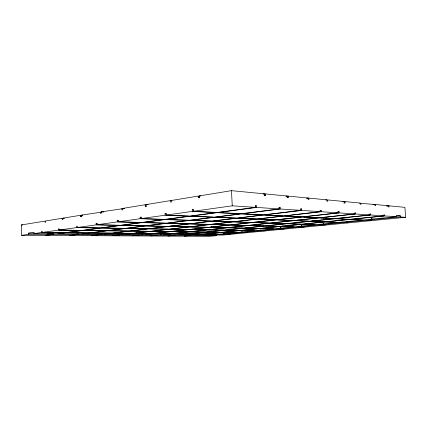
<?xml version="1.0" encoding="UTF-8"?>
<svg xmlns="http://www.w3.org/2000/svg" width="427" height="427" viewBox="0 0 427 427"><rect width="100%" height="100%" fill="white"/><g stroke="black" fill="none" stroke-linecap="round" stroke-linejoin="round"><path stroke-width="0.64" d="M323.639 223.865C323.826 223.609 323.527 224.01 323.677 223.796M280.229 227.853L280.48 228.344L280.656 227.788M242.285 231.664L241.847 232.048L241.591 231.674M224.26 233.398L224.399 233.372M215.913 234.594L215.694 234.941L214.909 234.653M213.228 234.636L214.258 234.93L214.834 234.626M215.144 234.653L214.429 234.663M53.199 233.782L53.45 233.804M207.954 234.636L208.125 234.941L208.195 234.653M77.575 233.825L77.869 234.375L78.045 233.74M122.576 234.183L122.373 234.572L122.085 234.37M207.821 234.61L207.41 235.063M208.856 234.669L208.584 235.015L208.323 234.631M280.368 227.815C280.32 228.397 281.286 227.826 280.502 227.788M260.838 229.929L260.667 230.244L260.427 229.961M93.278 232.485L93.027 232.854L92.755 232.555M93.508 232.491L93.257 232.854L92.99 232.555M113.166 230.34L112.904 230.713L112.611 230.409M136.491 232.939L136.245 233.281L135.957 232.896M136.693 232.945L136.443 233.281L136.277 232.934M141.839 234.188L141.961 234.471L142.239 234.215M142.442 234.193L142.57 234.476L142.682 234.215M347.108 221.389L346.895 221.981L346.655 221.437M173.89 226.043L173.592 226.433L173.255 226.118M173.463 231.199L173.202 231.535L172.908 231.258M173.65 231.199L173.389 231.541L173.095 231.263M174.259 233.339L174.013 233.654L173.736 233.393M174.44 233.339L174.189 233.654L174.019 233.355M175.529 231.226L175.267 231.562L174.958 231.183M176.202 233.355L175.951 233.676L175.662 233.313M192.374 226.475L192.075 226.854L191.744 226.55M192.577 226.481L192.278 226.854L191.947 226.556M195.155 223.492L194.829 223.897L194.472 223.572M210.175 229.47L209.817 229.801M210.351 229.47L210.073 229.806L209.588 229.529M211.749 226.929L211.45 227.292L211.119 227.004M211.936 226.934L211.637 227.297L211.306 227.004M212.102 229.502L211.819 229.838L211.498 229.459M229.785 227.356L229.491 227.703L229.16 227.42M229.961 227.356L229.667 227.708L229.336 227.426M248.413 227.788L248.119 228.125L247.793 227.858M269.042 225.643L268.732 225.99L268.386 225.712M282.968 226.048L282.423 226.374M284.467 226.091L284.158 226.427L283.8 226.054M314.341 220.924L313.989 221.298L313.594 221.005M323.773 217.514L323.394 217.914L322.961 217.599M371.581 218.843L371.778 219.595L371.869 218.859M161.241 234.172L161.449 234.759L161.694 234.188M196.361 234.653L196.1 234.914L195.854 234.636M323.356 223.508L323.554 224.218L323.666 223.518M301.611 226.096C301.601 225.093 301.884 226.838 301.227 226.129M77.047 233.799L77.148 234.161L77.228 233.777M77.746 233.766L77.821 234.167L77.901 233.782M110.588 230.415L110.353 230.676L110.059 230.372M110.823 230.42L110.582 230.681L110.294 230.372M148.66 222.275L148.361 222.579L148.004 222.232M151.532 225.643L150.966 225.712M346.788 221.389L346.868 221.768L346.921 221.394M171.489 226.107L171.216 226.379L170.885 226.064M171.707 226.113L171.435 226.385L171.099 226.07M192.758 223.545L192.465 223.828L192.107 223.508M192.977 223.551L192.684 223.833L192.326 223.513M195.796 220.097L195.481 220.401L195.091 220.06M212.416 234.647L212.118 234.797M231.669 227.506L231.317 227.74L231.055 227.356M100.649 233.756L100.809 234.487L101.012 233.772M242.504 217.941L241.799 218.026M246.763 227.858L246.005 227.815M252.501 225.269L252.218 225.52L251.866 225.232M255.394 222.205L255.084 222.478M257.214 222.275L256.905 222.542L256.531 222.232M262.653 218.811L261.954 218.891M267.254 225.696L266.784 225.664M267.414 225.702L266.667 225.76M282.791 226.145L282.172 226.107M288.796 215.806L288.044 215.891M305.049 216.654L304.697 216.948M305.225 216.665L304.312 216.735M306.976 216.756L306.623 217.049L306.191 216.724M306.095 224.004L305.438 223.967M312.612 220.967L312.292 221.223M312.767 220.972L311.945 221.037M322.123 217.551L321.611 217.823M337.592 218.357L337.1 218.533M337.741 218.368L337.143 218.624M179.484 234.663L179.073 234.722M339.241 218.448L338.899 218.715L338.478 218.41M206.204 235.106L205.755 235.09M206.727 235.053L206.278 235.037M160.856 234.209L160.936 234.562L160.984 234.193M161.39 234.215L161.47 234.567L161.518 234.199M208.077 234.62L208.157 234.946L208.259 234.669M301.355 225.75L301.489 226.096M207.202 235.074L206.839 235.058M47.269 233.355L51.192 233.388L51.224 234.519L44.376 235.432L21.606 235.304L21.35 224.944L45.048 221.079L45.081 222.286L45.742 222.179L45.71 220.967L62.171 218.282L64.157 218.346M62.171 218.282L62.209 219.537L62.918 219.425L62.881 218.17L80.58 215.277L82.523 215.352M80.58 215.277L80.623 216.58L81.392 216.457L81.349 215.155L101.733 212.096M100.43 212.043L100.478 213.393L101.306 213.26L101.258 211.904L123.2 208.606M121.892 208.541L121.946 209.945L122.843 209.801L122.789 208.392L145.175 204.741L146.482 204.816M145.175 204.741L145.233 206.204L146.21 206.049L146.146 204.581L170.517 200.605L171.825 200.695M199.505 196.19L198.208 196.089L171.579 200.434L171.643 201.96L170.587 202.131L170.517 200.605M198.208 196.089L198.283 197.685L199.446 197.498L199.366 195.897L231.466 190.661L264.398 193.831L264.484 195.401L265.445 195.491L265.354 193.922L264.041 194.12M263.08 194.029L264.398 193.831M264.132 195.689L265.445 195.491M285.983 196.217L287.28 196.036L287.371 197.53L288.236 197.61L288.15 196.116L286.853 196.303M21.606 235.304L28.337 234.364L28.305 233.195L34.027 232.379L34.059 233.564L57.037 233.745L64.664 232.731L41.574 232.512L34.059 233.564M41.574 232.512L41.542 231.306L42.193 231.215L42.225 232.416L58.462 230.148L58.424 228.899L59.118 228.803L59.156 230.046L76.598 227.607L76.556 226.315L77.308 226.209L77.351 227.5L96.155 224.869L96.107 223.529L96.913 223.412L96.961 224.757L120.622 225.291L141.038 222.579L117.27 221.912L96.961 224.757M117.27 221.912L117.222 220.519L118.103 220.391L118.151 221.789L141.919 222.462L163.995 219.526L140.184 218.704L118.151 221.789M140.184 218.704L140.125 217.252L141.07 217.113L141.129 218.571L164.939 219.398L188.862 216.217L165.089 215.219L141.129 218.571M165.089 215.219L165.019 213.703L166.066 213.553L166.13 215.075L189.903 216.078L215.934 212.619L192.299 211.408L166.13 215.075M192.299 211.408L192.225 209.822L193.351 209.662L193.431 211.253L217.055 212.47L255.511 207.357L255.421 205.745L256.419 205.814L256.51 207.421L279.322 208.936L279.231 207.405L280.133 207.469L280.224 208.995L300.886 210.367L300.795 208.91L301.617 208.963L301.708 210.42L320.506 211.664L320.421 210.276L321.168 210.324L321.259 211.717L338.435 212.854L338.349 211.525L339.033 211.568L339.123 212.902L354.88 213.948L354.794 212.667L355.424 212.71L355.51 213.986L370.022 214.952L369.931 213.724L370.513 213.762L370.599 214.989L384.001 215.875L383.916 214.696L384.455 214.733L384.54 215.913L396.395 216.697L396.309 215.56L400.366 215.843L400.451 216.969L405.65 217.311L404.892 207.351L388.986 205.819L387.049 206.044M286.944 197.792L288.236 197.61M193.431 211.253L232.261 205.814L255.511 207.357M306.735 198.208L308.043 198.032L308.134 199.457L308.924 199.532L308.833 198.107L306.874 198.374M50.946 233.564L52.19 233.398L52.222 234.53L45.374 235.437L68.427 235.565L75.365 234.685L52.222 234.53M255.116 205.99L256.419 205.814M81.776 230.457L65.326 232.646L42.225 232.416M256.51 207.421L218.074 212.523L241.394 213.724L279.322 208.936M325.652 200.028L326.975 199.852L327.061 201.218L327.787 201.282L327.696 199.921L344.301 201.523L344.386 202.825L345.053 202.889L344.963 201.587L343.666 201.747M278.831 207.634L280.133 207.469M280.224 208.995L242.322 213.772L263.555 214.866L300.886 210.367M342.353 201.763L344.301 201.523M343.756 203.049L345.053 202.889M300.309 209.123L301.617 208.963M359.523 203.268L374.895 204.464L374.981 205.67L375.541 205.723L375.456 204.517L373.476 204.752M301.708 210.42L264.398 214.909L283.811 215.913L320.506 211.664M319.855 210.479L321.168 210.324M372.91 204.698L374.895 204.464M321.259 211.717L284.585 215.95L302.407 216.868L338.435 212.854M386.526 205.99L388.469 205.771L388.554 206.93L389.072 206.978L388.986 205.819M337.725 211.717L339.033 211.568M339.123 212.902L303.117 216.905L319.529 217.754L354.88 213.948M355.51 213.986L320.186 217.786L335.355 218.565L370.022 214.952M370.599 214.989L335.964 218.597L350.017 219.323L384.001 215.875M384.54 215.913L350.583 219.355L363.057 219.996L396.395 216.697M395.733 216.302L400.366 215.843M400.451 216.969L367.332 220.215L372.819 220.497L405.65 217.311M216.638 235.656L209.63 236.339L184.293 236.2L191.349 235.485L216.638 235.656L216.58 234.434M347.199 221.522L347.194 221.549M224.148 233.388L224.042 233.756L223.785 233.393M28.337 234.364L51.224 234.519M28.305 233.195L34.192 233.243M217.039 234.951L208.066 234.903M59.156 230.046L82.475 230.367L100.099 228.023L76.598 227.607M58.462 230.148L79.603 230.431M77.351 227.5L100.863 227.922L119.811 225.397L96.155 224.869M21.35 224.944L22.674 224.97M96.107 223.529L97.409 223.561M117.222 220.519L118.541 220.556M62.881 218.17L64.205 218.208M80.623 216.58L81.92 216.622M81.349 215.155L82.641 215.203M140.125 217.252L141.433 217.3M101.258 211.904L103.862 212.016M321.771 217.829L321.184 217.508M165.019 213.703L166.343 213.762M122.789 208.392L124.748 208.493M192.225 209.822L193.522 209.892M145.233 206.204L146.541 206.278M146.146 204.581L148.11 204.698M198.283 197.685L199.58 197.786M199.366 195.897L200.663 196.004M265.354 193.922L287.28 196.036M288.15 196.116L308.043 198.032M308.833 198.107L326.975 199.852M344.963 201.587L360.217 203.055L360.308 204.309L360.916 204.362L360.826 203.113M375.456 204.517L388.469 205.771M321.664 217.823L321.344 217.514M304.761 216.953L304.488 216.745M312.345 221.229L312.057 220.935M246.411 228.087L246.171 227.815M208.616 232.016L208.221 231.658M204.693 235.047C204.992 235.544 206.033 235.149 205.424 235.042M212.603 234.802L213.078 234.743M208.547 231.984L208.44 231.664M194.039 226.796L193.927 226.486M212.043 234.717L212.598 234.738M280.817 227.794L280.758 228.125L280.64 227.767M347.279 221.399L347.204 221.73L347.039 221.351M207.778 234.594L208.061 235.069L208.333 234.647M142.303 234.37L142.618 234.663L142.815 234.183M231.466 190.661L232.261 205.814M53.572 233.788L53.311 234.279L53.071 233.809M266.245 214.856A0.55 0.443 -86.8 0 1 266.117 214.621M266.24 214.962A0.55 0.443 -86.8 0 1 265.909 214.61M194.061 215.854A0.582 0.416 -87.5 0 1 193.292 215.811M193.805 215.838A0.582 0.416 -87.5 0 1 193.036 215.8M247.318 213.762A0.576 0.448 -86.9 0 1 246.614 213.73M221.101 212.395A0.603 0.454 -87 0 1 220.556 212.566M220.85 212.384A0.608 0.454 -87 0 1 220.535 212.603M223.663 212.395A0.603 0.454 -87 0 1 222.883 212.497M146.125 222.2A0.534 0.352 -88.3 0 1 145.511 222.28M145.815 222.312A0.534 0.352 -88.3 0 1 145.255 222.275M169.076 219.275A0.555 0.384 -88 0 1 168.473 219.243M168.825 219.27A0.555 0.384 -88 0 1 168.462 219.462M171.665 219.243A0.555 0.384 -88 0 1 170.96 219.2M52.388 233.772L52.548 234.033L52.388 233.772M99.993 234.017L100.158 234.258L99.993 234.017M100.697 234.023L100.863 234.263L100.697 234.023M371.645 219.062C371.976 219.643 372.365 218.779 371.645 219.062M371.938 219.035L372.088 219.339L371.938 219.035M301.473 225.92L301.852 225.904L301.499 225.915M65.673 232.742L58.04 233.756L81.253 233.943L88.971 232.971L65.673 232.742M82.779 230.473L66.334 232.656L89.643 232.886L106.248 230.788L82.779 230.473M101.124 228.039L83.489 230.377L106.963 230.697L124.721 228.456L101.124 228.039M120.83 225.424L101.882 227.938L125.485 228.36L144.518 225.958L120.83 225.424M142.068 222.606L121.652 225.317L145.34 225.851L165.788 223.268L142.068 222.606M165.009 219.563L142.954 222.488L166.669 223.161L188.697 220.375L165.009 219.563M189.892 216.259L165.975 219.435L189.652 220.257L213.452 217.252L189.892 216.259M216.937 212.673L190.928 216.126L214.482 217.124L240.273 213.863L216.937 212.673M76.294 234.695L69.355 235.571L90.855 235.688L97.863 234.839L76.294 234.695M89.91 232.977L82.187 233.953L103.804 234.124L111.58 233.19L89.91 232.977M107.188 230.799L90.577 232.891L112.258 233.105L128.965 231.092L107.188 230.799M125.666 228.472L107.903 230.708L129.685 231.007L147.507 228.856L125.666 228.472M145.463 225.979L126.429 228.376L148.276 228.765L167.325 226.465L145.463 225.979M166.733 223.294L146.285 225.872L168.147 226.369L188.558 223.908L166.733 223.294M189.641 220.412L167.619 223.188L189.439 223.801L211.365 221.159L189.641 220.412M214.386 217.29L190.597 220.289L212.315 221.042L235.923 218.197L214.386 217.29M241.202 213.911L215.421 217.162L236.948 218.074L262.45 215L241.202 213.911M98.733 234.85L91.725 235.693L111.831 235.8L118.882 234.983L98.733 234.85M112.456 233.195L104.674 234.135L124.855 234.295L132.669 233.393L112.456 233.195M129.835 231.103L113.128 233.115L133.347 233.313L150.101 231.375L129.835 231.103M148.382 228.872L130.561 231.018L150.822 231.29L168.654 229.23L148.382 228.872M168.195 226.486L149.151 228.781L169.423 229.139L188.44 226.94L168.195 226.486M189.433 223.929L169.023 226.39L189.257 226.844L209.582 224.495L189.433 223.929M212.224 221.186L190.314 223.828L210.458 224.394L232.229 221.875L212.224 221.186M236.782 218.234L213.18 221.074L233.169 221.768L256.547 219.062L236.782 218.234M263.288 215.043L237.807 218.112L257.556 218.95L282.722 216.035L263.288 215.043M119.693 234.994L112.643 235.805L131.484 235.907L138.556 235.122L119.693 234.994M133.48 233.398L125.666 234.3L144.545 234.455L152.375 233.58L133.48 233.398M150.918 231.386L134.158 233.323L153.053 233.505L169.813 231.637L150.918 231.386M169.471 229.246L151.633 231.301L170.533 231.557L188.334 229.577L169.471 229.246M189.252 226.961L170.234 229.155L189.102 229.491L208.045 227.383L189.252 226.961M210.388 224.517L190.068 226.865L208.856 227.292L229.053 225.04L210.388 224.517M233.03 221.907L211.264 224.415L229.923 224.944L251.498 222.542L233.03 221.907M257.337 219.099L233.969 221.794L252.426 222.435L275.532 219.862L257.337 219.099M283.496 216.078L258.346 218.982L276.531 219.75L301.334 216.991L283.496 216.078M139.319 235.128L132.242 235.912L149.936 236.008L157.019 235.25L139.319 235.128M153.133 233.59L145.308 234.46L163.007 234.604L170.832 233.761L153.133 233.59M170.57 231.647L153.816 233.516L171.51 233.686L188.243 231.888L170.57 231.647M189.092 229.587L171.296 231.567L188.964 231.808L206.695 229.902L189.092 229.587M208.792 227.399L189.86 229.502L207.458 229.817L226.289 227.788L208.792 227.399M229.801 225.061L209.609 227.308L227.1 227.703L247.132 225.547L229.801 225.061M252.234 222.568L230.671 224.965L247.991 225.456L269.346 223.156L252.234 222.568M276.264 219.894L253.168 222.462L270.264 223.054L293.077 220.599L276.264 219.894M302.038 217.028L277.256 219.782L294.059 220.492L318.478 217.866L302.038 217.028M157.734 235.256L150.651 236.014L167.299 236.104L174.371 235.368L157.734 235.256M171.547 233.766L163.722 234.61L180.354 234.743L188.163 233.927L171.547 233.766M188.958 231.898L172.225 233.697L188.841 233.857L205.515 232.117L188.958 231.898M207.405 229.913L189.673 231.818L206.225 232.042L223.865 230.201L207.405 229.913M226.993 227.804L208.168 229.833L224.623 230.121L243.321 228.173L226.993 227.804M247.831 225.568L227.804 227.719L244.121 228.087L263.966 226.016L247.831 225.568M270.035 223.177L248.69 225.472L264.82 225.931L285.93 223.727L270.035 223.177M293.749 220.631L270.953 223.081L286.837 223.631L309.329 221.282L293.749 220.631M319.134 217.898L294.731 220.524L310.296 221.181L334.32 218.677L319.134 217.898M175.043 235.373L167.971 236.11L183.658 236.195L190.72 235.48L175.043 235.373M188.835 233.937L181.027 234.749L196.682 234.877L204.464 234.087L188.835 233.937M206.177 232.128L189.508 233.863L205.136 234.017L221.725 232.336L206.177 232.128M224.533 230.212L206.892 232.053L222.435 232.261L239.958 230.484L224.533 230.212M243.972 228.189L225.285 230.137L240.711 230.409L259.248 228.53L243.972 228.189M264.617 226.038L244.778 228.103L260.043 228.45L279.685 226.459L264.617 226.038M286.56 223.748L265.471 225.947L280.523 226.374L301.371 224.255L286.56 223.748M309.954 221.309L287.472 223.652L302.268 224.164L324.435 221.917L309.954 221.309M334.923 218.709L310.92 221.207L325.385 221.821L349.003 219.425L334.923 218.709M205.093 234.092L197.317 234.882L211.402 234.994L219.147 234.226L205.093 234.092M222.355 232.341L205.766 234.023L219.814 234.161L236.312 232.528L222.355 232.341M240.582 230.495L223.065 232.272L237.017 232.459L254.412 230.74L240.582 230.495M259.862 228.541L241.33 230.42L255.154 230.665L273.526 228.851L259.862 228.541M280.288 226.475L260.657 228.461L274.315 228.771L293.744 226.849L280.288 226.475M301.969 224.276L281.131 226.39L294.577 226.769L315.163 224.73L301.969 224.276M325.016 221.944L302.86 224.186L316.044 224.645L337.89 222.483L325.016 221.944M349.569 219.457L325.966 221.848L338.83 222.392L362.059 220.097L349.569 219.457M224.004 234.274L216.275 235.031L222.558 235.085L230.265 234.338L224.004 234.274M241.132 232.598L224.671 234.209L230.932 234.274L247.34 232.678L241.132 232.598M259.184 230.826L241.837 232.528L248.039 232.608L265.322 230.932L259.184 230.826M278.233 228.957L259.926 230.751L266.064 230.863L284.291 229.091L278.233 228.957M298.377 226.983L279.018 228.877L285.071 229.016L304.328 227.148L298.377 226.983M319.7 224.89L299.204 226.897L305.156 227.068L325.529 225.088L319.7 224.89M342.315 222.67L320.581 224.805L326.404 225.002L347.989 222.91L342.315 222.67M366.339 220.316L343.249 222.579L348.918 222.819L371.837 220.594L366.339 220.316"/></g></svg>
